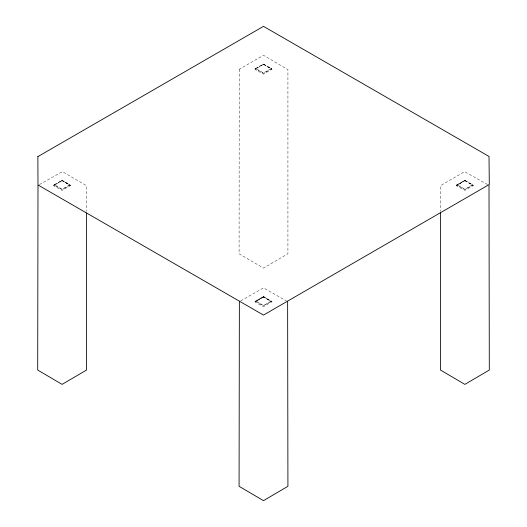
<?xml version="1.0" encoding="UTF-8"?>
<svg xmlns="http://www.w3.org/2000/svg" width="527" height="527" viewBox="0 0 527 527"><rect width="100%" height="100%" fill="white"/><g stroke="black" fill="none" stroke-linecap="round" stroke-linejoin="round"><path stroke-width="0.4" stroke-dasharray="2.63 1.98" d="M69.926 184.727L69.926 185.201L62.114 189.568L54.136 184.964L53.965 185.3L54.307 184.727M271.306 68.457L271.649 69.03L271.477 68.694L263.5 73.306L255.523 68.694L255.351 69.03L255.694 68.457M54.426 184.937L54.136 185.438L54.136 184.964M255.812 68.668L255.523 69.169L255.523 68.694M255.694 300.996L255.351 301.569L263.5 296.866L271.649 301.569L271.306 300.996M457.074 184.727L456.738 185.3L464.353 180.721L465.413 180.721M472.693 184.727L473.035 185.3L472.864 184.964L464.886 189.568L456.902 184.964L456.902 185.438L464.59 180.662M39.393 184.602L62.41 171.65L86.362 185.576L86.533 211.399M54.189 184.997L61.824 180.662M255.569 68.727L263.21 64.399M240.773 300.871L263.5 287.847L286.227 300.871M263.21 296.932L255.523 301.707L255.523 301.233L263.5 305.838L271.477 301.233L271.477 301.707L263.79 296.932M262.677 64.426L264.323 64.426M262.966 64.452L264.034 64.452M61.297 180.695L62.937 180.695M61.587 180.721L62.647 180.721L70.262 185.3L62.41 180.662M464.063 180.695L465.703 180.695M262.677 296.964L264.323 296.964M487.607 184.602L464.59 171.65L440.638 185.576L440.467 211.399M263.79 64.399L271.431 68.727M465.176 180.662L472.811 184.997M472.574 184.937L472.864 185.438L472.864 184.964M271.188 68.668L271.477 69.169L271.477 68.694M239.251 69.314L239.08 253.777L263.5 268.111L287.92 253.777L287.92 69.643L263.5 55.309L239.251 69.314M53.899 184.964L53.556 185.438L53.899 185.912L62.114 190.379L70.677 185.438L62.114 180.359L53.899 184.964M255.279 68.694L254.943 69.169L255.279 69.643L263.5 74.116L272.057 69.169L263.5 64.09L255.279 68.694M255.279 301.233L254.943 301.707L255.279 302.182L263.5 306.648L272.057 301.707L263.5 296.629L255.279 301.233M456.665 184.964L456.323 185.438L456.665 185.912L464.886 190.379L473.444 185.438L464.886 180.359L456.665 184.964M62.114 180.695L54.716 184.964L62.114 189.239L69.511 184.964L62.114 180.695M263.5 64.426L256.102 68.694L263.5 72.97L270.898 68.694L263.5 64.426M263.5 296.964L256.102 301.233L263.5 305.502L270.898 301.233L263.5 296.964M464.886 180.695L457.489 184.964L464.886 189.239L472.284 184.964L464.886 180.695"/><path stroke-width="0.79" d="M37.99 185.412L37.7 370.046L62.114 384.381L86.533 370.046L86.533 213.04M239.37 301.681L239.08 486.316L263.5 500.65L287.92 486.316L287.63 301.681M489.01 185.412L489.3 370.046L464.886 384.381L440.467 370.046L440.467 213.04M37.865 156.618L37.99 184.984L263.5 315.08L489.3 184.476L489.01 156.447L263.5 26.35L37.865 156.618"/></g></svg>
